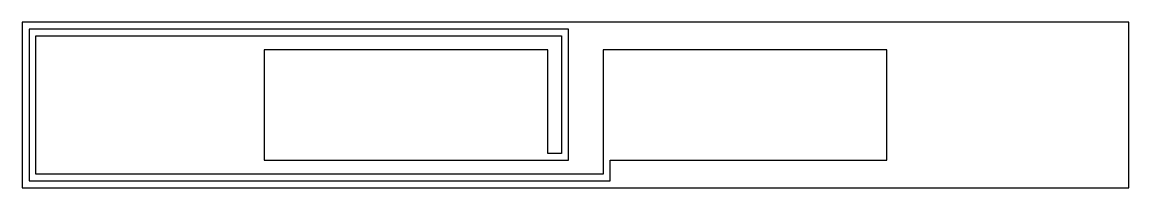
# Model space of a CAD drawing. Extents: x -20 to 60, y -6 to 6.
import ezdxf

# ---------------------------------------------------------------- set-up
doc = ezdxf.new("R2010")
doc.units = 0

msp = doc.modelspace()

# ---------------------------------------------------------------- linework, layer by layer
at = {"layer": 'COPPER (ANNEALED)'}
msp.add_lwpolyline([(19.5, 5.5), (-19.5, 5.5), (-19.5, -5.5), (22.5, -5.5), (22.5, -4), (42.5, -4), (42.5, 4), (22, 4), (22, -5), (-19, -5), (-19, 5), (19, 5), (19, -3.5), (18, -3.5), (18, 4), (-2.5, 4), (-2.5, -4), (19.5, -4)], close=True, dxfattribs=at)
at = {"layer": 'FR-4 (LOSSY)'}
msp.add_lwpolyline([(-20, -6), (60, -6), (60, 6), (-20, 6)], close=True, dxfattribs=at)

doc.saveas('drawing.dxf')
